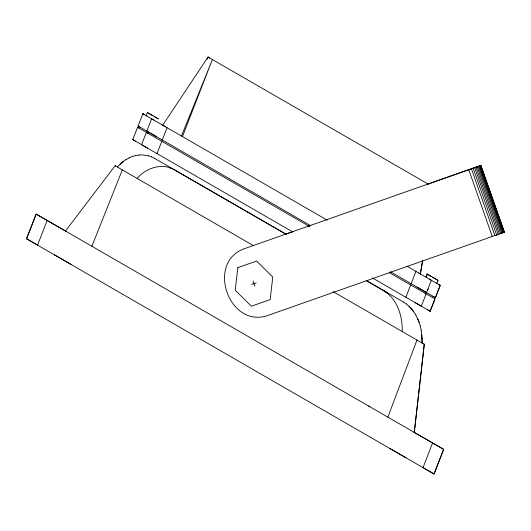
<?xml version="1.0" encoding="UTF-8"?>
<svg xmlns="http://www.w3.org/2000/svg" width="531" height="531" viewBox="0 0 531 531"><rect width="100%" height="100%" fill="white"/><g stroke="black" fill="none" stroke-linecap="round" stroke-linejoin="round"><path stroke-width="0.8" d="M422.092 342.973L421.747 334.271M422.105 342.973L422.099 338.592M423.771 343.935L424.315 344.247L414.28 432.44L424.242 344.247L333.096 291.625M420.346 273.93L422.669 260.144L420.406 273.93L418.833 273.06M387.842 417.18L416.988 340.052M414.001 432.234L443.677 449.365L434.106 474.024L26.55 238.771L36.121 214.112L65.884 231.244M26.55 238.771L36.208 214.112L443.677 449.365M37.562 245.13L47.133 220.471M132.783 139.6L133.128 139.772L132.783 139.6L137.615 127.267M138.047 126.033L138.392 126.212L138.047 126.033L142.879 113.707L143.178 113.88L142.832 113.707M309.626 226.571L146.383 132.352L141.585 144.684L147.611 148.169M156.36 136.62L146.848 131.124L151.64 118.791L153.698 119.986M156.997 153.585L161.782 141.259M162.26 140.025L167.046 127.692M207.136 59.306L208.205 57.089M182.465 136.593L212.373 59.538L181.463 136.016M405.883 297.28L410.669 284.948M411.147 283.72L415.932 271.387M427.289 274.135L426.088 277.222L427.097 274.029M427.521 290.311L428.132 288.764M436.874 283.468L438.108 280.388L427.057 274.029M430.123 311.266L434.909 298.94L434.61 298.767L434.955 298.94L430.17 311.266L415.269 302.697M432.805 296.218L435.433 297.705L440.172 285.379M435.088 297.533L435.387 297.705L440.219 285.379L438.991 284.696M423.001 467.665L432.573 443.007M423.094 467.665L434.013 473.971L443.591 449.365M91.87 246.298L122.309 169.927M165.327 126.703L162.712 125.19L208.033 56.996L209.758 57.992M66.342 231.562L65.446 231.038L115.121 165.732L115.665 166.05M117.265 167.006L122.973 161.749L120.013 164.212M137.078 178.449C145.998 167.902 162.207 162.42 174.706 169.953L286.474 234.483M122.92 161.749L126.013 159.639M125.953 159.639L129.159 157.899M129.099 157.899L132.385 156.545M480.834 165.44L243.079 249.145C206.632 263.94 228.901 327.202 266.582 315.905L504.45 232.186L480.834 165.44L504.337 232.2M285.286 234.31L293.218 231.523M307.914 226.345L310.423 225.463M428.066 184.045L480.947 165.426M251.787 284.39L256.201 282.837M496.359 235.041L498.191 234.39L474.687 167.63M500.793 233.474L504.45 232.186M132.325 156.545L135.657 155.59M135.597 155.59L138.949 155.039M138.89 155.039L142.235 154.899L148.667 155.849M146.861 131.124L150.1 132.962M115.121 165.732L253.513 245.674M148.607 155.849L151.753 156.937M170.179 167.915L171.732 168.466M151.693 156.937L154.72 158.417M162.771 125.19L163.349 125.522M208.119 57.082L428.338 184.184M152.888 115.712L147.333 112.532L146.138 115.612L146.875 116.037M154.309 116.535L158.391 118.891L147.565 112.638M427.243 274.135L431.179 276.385M432.606 277.209L437.876 280.275M327.215 220.166L143.131 113.88L144.014 114.391M406.872 266.157L440.219 285.379M429.287 279.1L431.351 280.288L426.566 292.621L435.433 297.705M436.13 283.043L436.681 283.362M146.901 131.124L138.345 126.212L140.629 127.526M151.435 133.732L310.735 225.741M390.345 271.706L426.632 292.621L417.047 287.125M146.423 132.358L137.569 127.267L138.75 127.951M389.15 272.529L434.657 298.767M148.434 133.546L146.37 132.352M424.913 293.172L426.141 293.855L421.302 306.181L372.171 277.819M292.641 231.855L133.082 139.772L135.365 141.087M427.541 309.779L430.17 311.266M366.715 280.806L383.913 290.736L387.803 293.49M154.66 158.417L286.7 234.616M366.217 280.56L403.62 302.119M368.527 405.983L369.968 406.812M26.636 238.771L37.648 245.13M71.101 264.445L54.7 255.019L55.45 255.451M389.635 448.35L405.956 457.775L405.133 457.344M403.56 302.119L406.454 303.984M383.435 290.503C397.301 298.84 402.684 316.111 402.219 331.53M406.394 303.984L411.578 308.796M409.056 306.214L413.828 311.697M411.518 308.796L415.833 314.89M415.78 314.89L419.078 322.058L417.532 318.354M480.601 165.546L504.105 232.312M480.489 165.559L503.992 232.326M479.898 165.772L503.401 232.532M479.174 166.024L502.678 232.784M478.265 166.342L501.768 233.109M477.19 166.721L500.693 233.487M475.962 167.152L499.465 233.919M473.134 168.148L496.638 234.914M471.395 168.758L494.899 235.525M468.76 169.688L492.264 236.454M253.088 281.038L254.9 286.189M419.019 322.058L420.286 325.974M420.227 325.968L421.196 330.056M421.136 330.056L422.112 338.592M237.828 267.644L235.22 290.218L251.395 306.188L270.166 299.577L272.768 277.003L256.599 261.033L237.822 267.644"/></g></svg>
